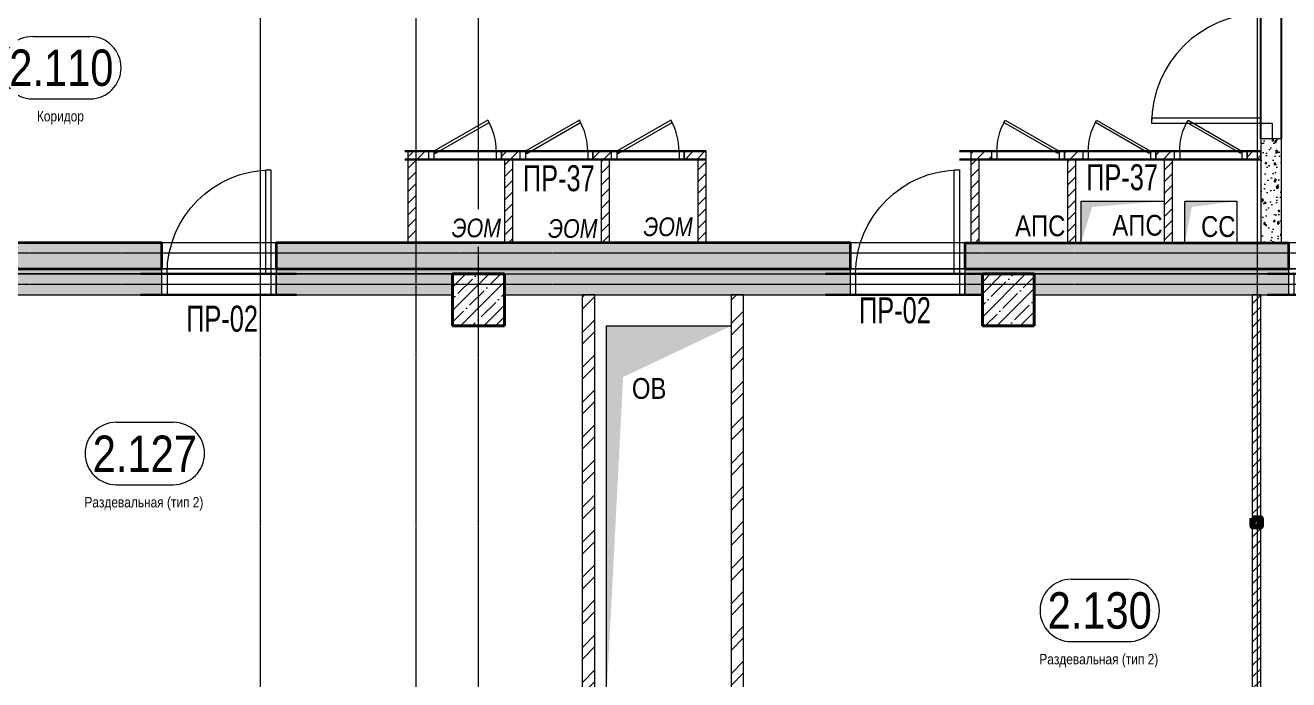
# Model space of a CAD drawing. Header units: millimetres. Extents: x -231292 to 573618, y -153144 to 564035.
# Drawn here: x 70218 to 82383, y 109927 to 116221 of the extents above; entities that cross this region are included whole.
import ezdxf
from ezdxf.enums import TextEntityAlignment as Align

# ---------------------------------------------------------------- set-up
doc = ezdxf.new("R2010")
doc.units = ezdxf.units.MM
doc.linetypes.add('CENTER2', pattern=[28.575, 19.05, -3.175, 3.175, -3.175])
doc.linetypes.add('HIDDEN2', pattern=[4.7625, 3.175, -1.5875])
doc.layers.get('0').update_dxf_attribs({"color": 250})
doc.layers.get('Defpoints').update_dxf_attribs({"color": 250})
for name, color, linetype, lineweight in [('A-Wall-Open', 250, 'Continuous', 5), ('АР_Area', 250, 'Continuous', 5), ('АР_Двери', 250, 'Continuous', 9), ('АР_Двери_витраж', 250, 'Continuous', 9), ('АР_Колонны', 250, 'Continuous', 35), ('АР_Стены ЖБ', 250, 'Continuous', 35), ('АР_Стены кирпич', 250, 'Continuous', 20), ('АР_Стены ПЕНОблок', 250, 'Continuous', 20), ('АР_Стены_дефшов', 250, 'Continuous', 0), ('АР_Штриховка', 250, 'Continuous', 0), ('Двери кабины', 250, 'Continuous', 0), ('КМ_Фахверки', 250, 'Continuous', 80), ('ОВ_Шахты', 250, 'Continuous', 5), ('РД_Оси_100', 250, 'Continuous', 0), ('РД_проем_инж перемыч_фахверк', 250, 'Continuous', 18), ('СС_Отверстия', 250, 'Continuous', 9), ('ЭОМ_отверстия', 250, 'Continuous', 5)]:
    doc.layers.add(name, color=color, linetype=linetype, lineweight=lineweight)
doc.layers.add('РД_Витраж_вн', color=250, linetype='Continuous')
doc.layers.add('РД_Перемычка инж проемов', color=250, linetype='Continuous')
doc.layers.add('РД_Проем', color=250, linetype='Continuous', lineweight=0, plot=False)
doc.layers.add('РД_проем_инж перемыч_подсчет', color=250, linetype='Continuous', lineweight=30, plot=False)
doc.styles.add('Arial0', font='arial.ttf')
doc.styles.add('ISOCPEUR_I_4', font='isocpeui.ttf', dxfattribs={"width": 0.9, "height": 350})
doc.styles.add('style1', font='ARIALN.TTF')
doc.styles.add('ккк', font='isocpeur.ttf', dxfattribs={"width": 0.85, "oblique": 15})
pattern_1 = [(45, (8883.4, 13229.69), (-112.2532, 112.2532), []), (45, (8995.66, 13229.69), (-112.2532, 112.2532), [198.4375, -39.6875, 0, -39.6875])]
pattern_2 = [(45, (8883.4, 13229.69), (-56.1266, 56.1266), [])]
pattern_3 = [(45, (8883.4, 13229.69), (-56.1266, 56.1266), [])]

# ---------------------------------------------------------------- blocks, each defined once
blk = doc.blocks.new('СОШ_2200_АР_ОСИ_М100_28.05.24')
at = {"layer": 'РД_Оси_100', "linetype": 'CENTER2'}
for p, q in [((63600, -6155), (63600, 139938.679)), ((65100, -6155), (65100, 139938.679)), ((73200, -6155), (73200, 139938.679))]:
    blk.add_line(p, q, dxfattribs=at)
for points in [[(65700, -6155), (65700, 139938.679)], [(119910, 100950), (119410, 100800), (-5454.958, 100800), (-5954.958, 100950)], [(119910, 100350), (119410, 100500), (-5454.958, 100500), (-5954.958, 100350)]]:
    blk.add_lwpolyline(points, dxfattribs=at)
blk = doc.blocks.new('otv')
at = {"linetype": 'Continuous'}
blk.add_lwpolyline([(0, -1), (0, 0), (1, 0), (1, -1)], close=True, dxfattribs=at)
blk.add_solid([(0, -1), (0, 0), (0.1346, -0.1366), (1, 0)], dxfattribs=at)
blk = doc.blocks.new('Ф_блок 80')
at = {"layer": 'КМ_Фахверки'}
blk.add_lwpolyline([(0, 0), (80, 0), (80, -80), (0, -80)], close=True, dxfattribs=at)
at = {"layer": 'КМ_Фахверки', "lineweight": 5}
blk.add_lwpolyline([(6, -6), (74, -6), (74, -74), (6, -74)], close=True, dxfattribs=at)
blk = doc.blocks.new('MOK-МаркаПом_овал_ареал')
for p, q in [((-2.75, 3), (2.75, 3)), ((-2.75, -3), (2.75, -3))]:
    blk.add_line(p, q)
for centre, radius, start, end in [((-2.75, 0), 3, 90, 270), ((2.75, 0), 3, 270, 90), ((-3.75, 0), 3.5, 0, 0.001)]:
    blk.add_arc(centre, radius, start, end)
at = {"color": 0, "style": 'style1'}
blk.add_attdef('АР-ПОМЕЩЕНИЕ:НОМЕР', text='', height=3.5, dxfattribs=at).set_placement((0, 0), align=Align.MIDDLE)
at = {"layer": 'Defpoints', "color": 2, "style": 'style1'}
blk.add_attdef('АР-ПОМЕЩЕНИЕ:НАИМЕНОВАНИЕ', text='', height=1, dxfattribs=at).set_placement((-0.09, -4.81), align=Align.MIDDLE)
blk = doc.blocks.new('MOK-МаркаПеремычки')
at = {"color": 0, "style": 'ккк', "oblique": 15, "width": 0.85}
blk.add_attdef('АР-ПРОЕМ:ПЕРЕМЫЧКА', text='', height=2.5, dxfattribs=at).set_placement((0, 0), align=Align.MIDDLE)

msp = doc.modelspace()

# ---------------------------------------------------------------- hatches: boundary and pattern name
at = {"layer": 'АР_Штриховка', "linetype": 'Continuous', "lineweight": 0}
h = msp.add_hatch(dxfattribs=at)
h.set_pattern_fill('AR-CONC', color=256, angle=45, style=0)
h.set_pattern_definition([(95, (8883.4, 13229.69), (140.09465, 117.55338), [19.05, -209.55]), (40, (8883.4, 13229.69), (-160.01845, 110.17673), [15.24, -167.64058]), (145.45144, (8895.08, 13239.48), (-19.9238, 227.7301), [16.19, -178.09024]), (91.1842, (8847.48, 13265.6), (221.41024, 161.9534), [28.575, -314.325]), (141.63556, (8865.93, 13279.1), (-7.0866, 342.82676), [24.285, -267.1356]), (36.18415, (8847.48, 13265.6), (-7.0866, 342.82676), [22.85997, -251.45973]), (66, (8874.42, 13274.59), (179.51998, 34.89515), [19.05, -209.55]), (11, (8874.42, 13274.59), (-86.53993, 173.9412), [15.24, -167.64]), (116.45145, (8889.38, 13277.5), (92.98005, 208.83634), [16.19, -178.08994]), (82.5, (8883.4, 13229.686), (-57.60547, 61.973414), [0, -165.608, 0, -170.18, 0, -168.275]), (52.5, (8883.4, 13229.69), (-23.58973, 118.087), [0, -97.028, 0, -161.798, 0, -64.135]), (12.5, (8843.35, 13189.634), (99.927863, 91.826196), [0, -63.5, 0, -198.12, 0, -262.89]), (2.5, (8825.39, 13171.67), (86.7639, 122.72239), [0, -82.55, 0, -131.572, 0, -186.69])])
h.paths.add_polyline_path([(82313.208, 115129.686), (82113.208, 115129.686), (82113.208, 114129.686), (82313.208, 114129.686)], flags=0)
h.paths.add_polyline_path([(82113.208, 116929.686), (82313.208, 116929.686), (82313.208, 117129.686), (82113.208, 117129.686)], flags=0)
at = {"layer": 'АР_Штриховка', "linetype": 'Continuous', "lineweight": 0, "ltscale": 0.5}
h = msp.add_hatch(dxfattribs=at)
h.set_pattern_fill('ANSI31', color=256, scale=25, style=0)
h.set_pattern_definition(pattern_2)
h.paths.add_polyline_path([(75763.403, 115009.686), (75790.069, 114949.686), (75843.403, 114929.686), (75863.751, 114929.686), (75863.751, 115009.686)], flags=0)
h.paths.add_polyline_path([(76563.751, 115009.686), (76563.751, 114929.686), (76693.403, 114929.686), (76773.403, 115009.686)], flags=0)
h.paths.add_polyline_path([(73903.403, 115009.686), (73983.403, 114929.686), (74103.403, 114929.686), (74103.403, 115009.686)], flags=0)
h.paths.add_polyline_path([(74803.403, 115009.686), (74803.403, 114929.686), (74833.403, 114929.686), (74860.069, 114949.686), (74833.403, 115009.686)], flags=0)
h.paths.add_polyline_path([(74833.403, 115009.686), (74860.069, 114949.686), (74913.403, 114929.686), (74983.751, 114929.686), (74983.751, 115009.686)], flags=0)
h.paths.add_polyline_path([(75683.751, 115009.686), (75683.751, 114929.686), (75763.403, 114929.686), (75790.069, 114949.686), (75763.403, 115009.686)], flags=0)
h = msp.add_hatch(dxfattribs=at)
h.set_pattern_fill('ANSI31', color=256, scale=25, angle=-360, style=0)
h.set_pattern_definition(pattern_3)
h.paths.add_polyline_path([(73983.403, 114929.686), (73903.403, 115009.686), (73903.403, 114129.686), (73983.403, 114129.686)], flags=0)
h = msp.add_hatch(dxfattribs=at)
h.set_pattern_fill('ANSI31', color=256, scale=25, style=0)
h.set_pattern_definition(pattern_2)
h.paths.add_polyline_path([(81183.396, 115009.686), (81210.063, 114949.686), (81263.396, 114929.686), (81283.394, 114929.686), (81283.394, 115009.686)], flags=0)
h.paths.add_polyline_path([(81983.394, 115009.686), (81983.394, 114929.686), (82113.399, 114929.686), (82113.399, 115009.686)], flags=0)
h.paths.add_polyline_path([(79323.396, 115009.686), (79403.396, 114929.686), (79523.744, 114929.686), (79523.744, 115009.686)], flags=0)
h.paths.add_polyline_path([(80223.744, 115009.686), (80223.744, 114929.686), (80253.396, 114929.686), (80280.063, 114949.686), (80253.396, 115009.686)], flags=0)
h.paths.add_polyline_path([(80253.396, 115009.686), (80280.063, 114949.686), (80333.396, 114929.686), (80403.744, 114929.686), (80403.744, 115009.686)], flags=0)
h.paths.add_polyline_path([(81103.744, 115009.686), (81103.744, 114929.686), (81183.396, 114929.686), (81210.063, 114949.686), (81183.396, 115009.686)], flags=0)
h = msp.add_hatch(dxfattribs=at)
h.set_pattern_fill('ANSI31', color=256, scale=25, angle=-360, style=0)
h.set_pattern_definition(pattern_3)
h.paths.add_polyline_path([(79403.396, 114929.686), (79323.396, 115009.686), (79323.396, 114129.686), (79403.396, 114129.686)], flags=0)
h = msp.add_hatch(dxfattribs=at)
h.set_pattern_fill('ANSI31', color=256, scale=25, angle=-360, style=0)
h.set_pattern_definition(pattern_3)
h.paths.add_polyline_path([(80333.396, 114929.686), (80280.063, 114949.686), (80253.396, 114929.686), (80253.396, 114129.686), (80333.396, 114129.686)], flags=0)
h = msp.add_hatch(dxfattribs=at)
h.set_pattern_fill('ANSI31', color=256, scale=25, angle=-360, style=0)
h.set_pattern_definition(pattern_3)
h.paths.add_polyline_path([(81263.396, 114929.686), (81210.063, 114949.686), (81183.396, 114929.686), (81183.396, 114129.686), (81263.396, 114129.686)], flags=0)
at = {"layer": 'АР_Штриховка', "linetype": 'Continuous', "lineweight": 0}
h = msp.add_hatch(dxfattribs=at)
h.set_pattern_fill('HONEY', color=256, scale=10, style=0)
h.set_pattern_definition([(360, (8883.403, 13229.686), (47.625, 27.4963064), [31.75, -63.5]), (120, (8883.403, 13229.686), (-47.625, 27.4963066), [31.75, -63.5]), (60, (8883.403, 13229.686), (1e-07, 54.992613), [-63.5, 31.75])])
h.paths.add_polyline_path([(46283.403, 113879.686), (46283.403, 113829.686), (48733.403, 113829.686), (48733.403, 113879.686)], flags=0)
h.paths.add_polyline_path([(50533.403, 113879.686), (50533.403, 113829.686), (51493.399, 113829.686), (51493.399, 113879.686)], flags=0)
h.paths.add_polyline_path([(53713.399, 113879.686), (53713.399, 113829.686), (54683.403, 113829.686), (54700.069, 113842.186), (54683.403, 113879.686)], flags=0)
h.paths.add_polyline_path([(54683.403, 113879.686), (54700.069, 113842.186), (54733.403, 113829.686), (57003.403, 113829.686), (57003.403, 113879.686)], flags=0)
h.paths.add_polyline_path([(58103.403, 113879.686), (58103.403, 113829.686), (63283.403, 113829.686), (63283.403, 113879.686)], flags=0)
h.paths.add_polyline_path([(64383.403, 113879.686), (64383.403, 113829.686), (68703.403, 113829.686), (68703.403, 113879.686)], flags=0)
h.paths.add_polyline_path([(69803.403, 113879.686), (69803.403, 113829.686), (71533.403, 113829.686), (71533.403, 113879.686)], flags=0)
h.paths.add_polyline_path([(72633.403, 113879.686), (72633.403, 113829.686), (78163.403, 113829.686), (78163.403, 113879.686)], flags=0)
h.paths.add_polyline_path([(79263.403, 113879.686), (79263.403, 113829.686), (82383.403, 113829.686), (82383.403, 113879.686)], flags=0)
h.paths.add_polyline_path([(83483.403, 113879.686), (83483.403, 113829.686), (84033.403, 113829.686), (84033.403, 113879.686)], flags=0)
h.paths.add_polyline_path([(85133.403, 113879.686), (85133.403, 113829.686), (86803.403, 113829.686), (86803.403, 113879.686)], flags=0)
h.paths.add_polyline_path([(87713.403, 113879.686), (87713.403, 113829.686), (88555.258, 113829.686), (88555.258, 113879.686)], flags=0)
h.paths.add_polyline_path([(89465.258, 113879.686), (89465.258, 113829.686), (90033.403, 113829.686), (90033.403, 113879.686)], flags=0)
h.paths.add_polyline_path([(91133.403, 113879.686), (91133.403, 113829.686), (92913.403, 113829.686), (92913.403, 113879.686)], flags=0)
h.paths.add_polyline_path([(94013.403, 113879.686), (94013.403, 113829.686), (94483.403, 113829.686), (94483.403, 113879.686)], flags=0)
h.paths.add_polyline_path([(95583.403, 113879.686), (95583.403, 113829.686), (96033.403, 113829.686), (96033.403, 113879.686)], flags=0)
h.paths.add_polyline_path([(97133.403, 113879.686), (97133.403, 113829.686), (98883.403, 113829.686), (98883.403, 113879.686)], flags=0)
h.paths.add_polyline_path([(99793.403, 113879.686), (99793.403, 113829.686), (101649.186, 113829.686), (101649.186, 113879.686)], flags=0)
h.paths.add_polyline_path([(102749.186, 113879.686), (102749.186, 113829.686), (104409.447, 113829.686), (104409.447, 113879.686)], flags=0)
h.paths.add_polyline_path([(105509.447, 113879.686), (105509.447, 113829.686), (110833.403, 113829.686), (110833.403, 113879.686)], flags=0)
h.paths.add_polyline_path([(112633.403, 113879.686), (112633.403, 113829.686), (123583.403, 113829.686), (123583.403, 113879.686)], flags=0)
h = msp.add_hatch(dxfattribs=at)
h.set_pattern_fill('AR-CONC', color=256, angle=45, style=0)
h.set_pattern_definition([(95, (8883.4, 13229.69), (140.09465, 117.55338), [19.05, -209.55]), (40, (8883.4, 13229.69), (-160.01845, 110.17673), [15.24, -167.64058]), (145.45144, (8895.08, 13239.48), (-19.9238, 227.7301), [16.19, -178.09024]), (91.1842, (8847.48, 13265.6), (221.41024, 161.9534), [28.575, -314.325]), (141.63556, (8865.93, 13279.1), (-7.0866, 342.82676), [24.285, -267.1356]), (36.18415, (8847.48, 13265.6), (-7.0866, 342.82676), [22.85997, -251.4597]), (66, (8874.42, 13274.59), (179.51998, 34.89515), [19.05, -209.55]), (11, (8874.42, 13274.59), (-86.53993, 173.9412), [15.24, -167.64]), (116.45145, (8889.38, 13277.5), (92.98005, 208.83634), [16.19, -178.08994]), (82.5, (8883.4, 13229.686), (-57.60547, 61.973414), [0, -165.608, 0, -170.18, 0, -168.275]), (52.5, (8883.4, 13229.69), (-23.58973, 118.087), [0, -97.028, 0, -161.798, 0, -64.135]), (12.5, (8843.35, 13189.634), (99.927863, 91.826196), [0, -63.5, 0, -198.12, 0, -262.89]), (2.5, (8825.39, 13171.67), (86.7639, 122.72239), [0, -82.55, 0, -131.572, 0, -186.69])])
h.paths.add_polyline_path([(74333.403, 113629.686), (74333.403, 113829.686), (72633.403, 113829.686), (72633.403, 113629.686)], flags=0)
h.paths.add_polyline_path([(71533.403, 113629.686), (71533.403, 113829.686), (69803.403, 113829.686), (69803.403, 113629.686)], flags=0)
h.paths.add_polyline_path([(68703.403, 113629.686), (68703.403, 113829.686), (67633.403, 113829.686), (67633.403, 113629.686)], flags=0)
at = {"layer": 'АР_Штриховка', "linetype": 'Continuous', "lineweight": 5}
h = msp.add_hatch(dxfattribs=at)
h.set_pattern_fill('ANSI35', color=256, scale=25, style=0)
h.set_pattern_definition(pattern_1)
h.paths.add_polyline_path([(74333.403, 113329.686), (74833.403, 113329.686), (74833.403, 113829.686), (74333.403, 113829.686)], flags=0)
at = {"layer": 'АР_Штриховка', "linetype": 'Continuous', "lineweight": 0}
h = msp.add_hatch(dxfattribs=at)
h.set_pattern_fill('AR-CONC', color=256, angle=-315, style=0)
h.set_pattern_definition([(95, (8883.4, 13229.69), (140.09465, 117.55338), [19.05, -209.55]), (40, (8883.4, 13229.69), (-160.01845, 110.17673), [15.24, -167.64058]), (145.45144, (8895.08, 13239.48), (-19.9238, 227.7301), [16.19, -178.09024]), (91.1842, (8847.48, 13265.6), (221.41024, 161.9534), [28.575, -314.325]), (141.63556, (8865.93, 13279.1), (-7.0866, 342.82676), [24.285, -267.1356]), (36.18415, (8847.48, 13265.6), (-7.0866, 342.82676), [22.85997, -251.45973]), (66, (8874.42, 13274.59), (179.51998, 34.89515), [19.05, -209.55]), (11, (8874.42, 13274.59), (-86.53993, 173.9412), [15.24, -167.64]), (116.45145, (8889.38, 13277.5), (92.98005, 208.83634), [16.19, -178.08994]), (82.5, (8883.4, 13229.686), (-57.60547, 61.973414), [0, -165.608, 0, -170.18, 0, -168.275]), (52.5, (8883.4, 13229.69), (-23.58973, 118.087), [0, -97.028, 0, -161.798, 0, -64.135]), (12.5, (8843.35, 13189.634), (99.927863, 91.826196), [0, -63.5, 0, -198.12, 0, -262.89]), (2.5, (8825.39, 13171.67), (86.7639, 122.72239), [0, -82.55, 0, -131.572, 0, -186.69])])
h.paths.add_polyline_path([(74833.403, 113829.686), (74833.403, 113629.686), (75703.403, 113629.686), (75703.403, 113829.686)], flags=0)
h.paths.add_polyline_path([(75703.403, 113829.686), (75703.403, 113629.686), (78163.403, 113629.686), (78163.403, 113829.686)], flags=0)
h.paths.add_polyline_path([(79263.403, 113829.686), (79263.403, 113629.686), (79434.403, 113629.686), (79434.403, 113829.686)], flags=0)
at = {"layer": 'АР_Штриховка', "linetype": 'Continuous', "lineweight": 5}
h = msp.add_hatch(dxfattribs=at)
h.set_pattern_fill('ANSI35', color=256, scale=25, style=0)
h.set_pattern_definition(pattern_1)
h.paths.add_polyline_path([(79433.403, 113329.686), (79933.403, 113329.686), (79933.403, 113829.686), (79433.403, 113829.686)], flags=0)
at = {"layer": 'АР_Штриховка', "linetype": 'Continuous', "lineweight": 0}
h = msp.add_hatch(dxfattribs=at)
h.set_pattern_fill('AR-CONC', color=256, angle=-315, style=0)
h.set_pattern_definition([(95, (8883.4, 13229.69), (140.09465, 117.55338), [19.05, -209.55]), (40, (8883.4, 13229.69), (-160.01845, 110.17673), [15.24, -167.64058]), (145.45144, (8895.08, 13239.48), (-19.9238, 227.7301), [16.19, -178.09024]), (91.1842, (8847.48, 13265.6), (221.41024, 161.9534), [28.575, -314.325]), (141.63556, (8865.93, 13279.1), (-7.0866, 342.82676), [24.285, -267.1356]), (36.18415, (8847.48, 13265.6), (-7.0866, 342.82676), [22.85997, -251.45973]), (66, (8874.42, 13274.59), (179.51998, 34.89515), [19.05, -209.55]), (11, (8874.42, 13274.59), (-86.53993, 173.9412), [15.24, -167.64]), (116.45145, (8889.38, 13277.5), (92.98005, 208.83634), [16.19, -178.08994]), (82.5, (8883.4, 13229.686), (-57.60547, 61.973414), [0, -165.608, 0, -170.18, 0, -168.275]), (52.5, (8883.4, 13229.69), (-23.58973, 118.087), [0, -97.028, 0, -161.798, 0, -64.135]), (12.5, (8843.35, 13189.634), (99.927863, 91.826196), [0, -63.5, 0, -198.12, 0, -262.89]), (2.5, (8825.39, 13171.67), (86.7639, 122.72239), [0, -82.55, 0, -131.572, 0, -186.69])])
h.paths.add_polyline_path([(85134.403, 113629.686), (85134.403, 113829.686), (85133.403, 113829.686), (85133.403, 113629.686)], flags=0)
h.paths.add_polyline_path([(84033.403, 113629.686), (84033.403, 113829.686), (83483.403, 113829.686), (83483.403, 113629.686)], flags=0)
h.paths.add_polyline_path([(82383.403, 113629.686), (82383.403, 113829.686), (79932.403, 113829.686), (79932.403, 113629.686)], flags=0)
h = msp.add_hatch(dxfattribs=at)
h.set_pattern_fill('ANSI32', color=256, scale=25, style=0)
h.set_pattern_definition([(45, (8883.4, 13229.69), (-168.3798, 168.3798), []), (45, (8995.66, 13229.69), (-168.3798, 168.3798), [])])
h.paths.add_polyline_path([(75583.403, 109609.686), (75673.403, 109649.686), (75703.403, 109729.686), (75703.403, 113629.686), (75583.403, 113629.686)], flags=0)
h.paths.add_polyline_path([(75703.403, 107239.637), (75613.403, 107279.668), (75583.403, 107239.678), (75583.403, 103979.686), (75703.403, 103979.686)], flags=0)
h.paths.add_polyline_path([(75583.403, 107359.678), (75613.403, 107279.668), (75703.403, 107239.637), (75703.403, 107239.686), (75583.403, 107359.679)], flags=0)
h.paths.add_polyline_path([(75583.403, 107359.678), (75703.403, 107239.686), (75703.403, 109519.686), (75583.403, 109519.686)], flags=0)
h.paths.add_polyline_path([(75583.403, 109519.686), (75703.403, 109519.686), (75703.403, 109609.686), (75673.403, 109649.686), (75583.403, 109609.686)], flags=0)
h = msp.add_hatch(dxfattribs=at)
h.set_pattern_fill('ANSI32', color=256, scale=25, angle=-360, style=0)
h.set_pattern_definition([(45, (8883.4, 13229.69), (-168.3798, 168.3798), []), (45, (8995.66, 13229.69), (-168.3798, 168.3798), [])])
h.paths.add_polyline_path([(77133.403, 113629.686), (77013.403, 113629.686), (77013.403, 109729.686), (77053.403, 109699.686), (77133.403, 109729.686)], flags=0)
at = {"layer": 'АР_Штриховка', "linetype": 'Continuous', "lineweight": 0, "ltscale": 0.5}
h = msp.add_hatch(dxfattribs=at)
h.set_pattern_fill('ANSI31', color=256, scale=25, style=0)
h.set_pattern_definition([(45, (8883.4, 13229.69), (-56.1266, 56.1266), [])])
h.paths.add_polyline_path([(82113.403, 105449.686), (82093.403, 105503.019), (82033.403, 105529.686), (82033.403, 103979.686), (82113.403, 103979.686)], flags=0)
h.paths.add_polyline_path([(82033.403, 105529.686), (82093.403, 105503.019), (82113.403, 105529.686), (82113.403, 113629.686), (82033.403, 113629.686)], flags=0)

# ---------------------------------------------------------------- linework, layer by layer
at = {"layer": 'A-Wall-Open', "linetype": 'Continuous', "lineweight": 5}
for p, q in [((72633.403, 114129.686), (71533.403, 114129.686)), ((79263.403, 114129.686), (78163.403, 114129.686)), ((83483.403, 114129.686), (82383.403, 114129.686)), ((72633.403, 113879.686), (71533.403, 113879.686)), ((79263.403, 113879.686), (78163.403, 113879.686)), ((83483.403, 113879.686), (82383.403, 113879.686))]:
    msp.add_line(p, q, dxfattribs=at)
at = {"layer": 'АР_Двери', "linetype": 'Continuous', "lineweight": 9}
for points in [[(72583.403, 113829.686), (72533.403, 113829.686), (72533.403, 114829.686), (72583.403, 114829.686)], [(79213.403, 113829.686), (79163.403, 113829.686), (79163.403, 114829.686), (79213.403, 114829.686)], [(71583.403, 113629.686), (71533.403, 113629.686), (71533.403, 113829.686), (71583.403, 113829.686)], [(72583.403, 113629.686), (72633.403, 113629.686), (72633.403, 113829.686), (72583.403, 113829.686)], [(78213.403, 113629.686), (78163.403, 113629.686), (78163.403, 113829.686), (78213.403, 113829.686)], [(79213.403, 113629.686), (79263.403, 113629.686), (79263.403, 113829.686), (79213.403, 113829.686)], [(82433.403, 113629.686), (82383.403, 113629.686), (82383.403, 113829.686), (82433.403, 113829.686)]]:
    msp.add_lwpolyline(points, close=True, dxfattribs=at)
at = {"layer": 'АР_Двери', "linetype": 'Continuous', "lineweight": 9, "extrusion": (0, 0, -1)}
for centre, start, end in [((-72583.403, 113829.686), 0, 90), ((-79213.403, 113829.686), 0.0000015, 90.0000015)]:
    msp.add_arc(centre, 1000, start, end, dxfattribs=at)
at = {"layer": 'АР_Двери_витраж', "linetype": 'Continuous', "lineweight": 9}
for points in [[(82113.208, 115279.686), (82113.208, 115329.686), (81063.208, 115329.686), (81063.208, 115279.686)], [(82223.208, 115279.686), (82223.208, 115129.686), (82113.208, 115129.686), (82113.208, 115279.686)]]:
    msp.add_lwpolyline(points, close=True, dxfattribs=at)
msp.add_arc((82113.208, 115279.686), 1050, 90, 180, dxfattribs=at)
at = {"layer": 'АР_Колонны', "linetype": 'HIDDEN2', "lineweight": 25}
for p, q in [((74333.403, 113829.686), (74833.403, 113829.686)), ((74333.403, 113329.686), (74333.403, 113829.686)), ((74833.403, 113829.686), (74833.403, 113329.686)), ((79433.403, 113829.686), (79933.403, 113829.686)), ((79433.403, 113329.686), (79433.403, 113829.686)), ((79933.403, 113829.686), (79933.403, 113329.686)), ((74833.403, 113329.686), (74333.403, 113329.686)), ((79933.403, 113329.686), (79433.403, 113329.686))]:
    msp.add_line(p, q, dxfattribs=at)
at = {"layer": 'АР_Колонны', "linetype": 'Continuous', "lineweight": 35}
for p, q in [((74333.403, 113829.686), (74833.403, 113829.686)), ((74333.403, 113329.686), (74333.403, 113829.686)), ((74833.403, 113329.686), (74833.403, 113829.686)), ((79433.403, 113829.686), (79933.403, 113829.686)), ((79433.403, 113329.686), (79433.403, 113829.686)), ((79933.403, 113329.686), (79933.403, 113829.686)), ((74333.403, 113329.686), (74833.403, 113329.686)), ((74333.403, 113329.686), (74833.403, 113329.686)), ((79433.403, 113329.686), (79933.403, 113329.686)), ((79433.403, 113329.686), (79933.403, 113329.686))]:
    msp.add_line(p, q, dxfattribs=at)
at = {"layer": 'АР_Стены ЖБ', "linetype": 'Continuous', "lineweight": 35}
for p, q in [((71533.403, 114129.686), (69803.403, 114129.686)), ((71533.403, 113879.686), (71533.403, 114129.686)), ((72633.403, 114129.686), (72633.403, 113879.686)), ((78163.403, 113879.686), (78163.403, 114129.686)), ((79263.403, 114129.686), (82383.403, 114129.686)), ((79263.403, 114129.686), (79263.403, 113879.686)), ((82383.403, 113879.686), (82383.403, 114129.686)), ((69803.403, 113879.686), (71533.403, 113879.686)), ((72633.403, 113879.686), (78163.403, 113879.686)), ((79263.403, 113879.686), (82383.403, 113879.686))]:
    msp.add_line(p, q, dxfattribs=at)
at = {"layer": 'АР_Стены ЖБ', "linetype": 'Continuous', "lineweight": 40}
for p, q in [((74833.403, 113829.686), (74333.403, 113829.686)), ((74333.403, 113829.686), (74333.403, 113329.686)), ((74833.403, 113329.686), (74833.403, 113829.686)), ((79933.403, 113829.686), (79433.403, 113829.686)), ((79433.403, 113829.686), (79433.403, 113329.686)), ((79933.403, 113329.686), (79933.403, 113829.686)), ((74333.403, 113329.686), (74833.403, 113329.686)), ((79433.403, 113329.686), (79933.403, 113329.686))]:
    msp.add_line(p, q, dxfattribs=at)
at = {"layer": 'АР_Стены кирпич', "linetype": 'Continuous', "lineweight": 20}
for p, q in [((75583.403, 107359.678), (75583.403, 113629.686)), ((75703.403, 113629.686), (75583.403, 113629.686)), ((75703.403, 109729.686), (75703.403, 113629.686)), ((77133.403, 113629.686), (77013.403, 113629.686)), ((77013.403, 113629.686), (77013.403, 109729.686)), ((77133.403, 109729.686), (77133.403, 113629.686))]:
    msp.add_line(p, q, dxfattribs=at)
at = {"layer": 'АР_Стены ПЕНОблок', "linetype": 'Continuous', "lineweight": 20}
for p, q in [((82313.208, 115129.686), (82113.208, 115129.686)), ((82113.208, 115129.686), (82113.208, 114129.686)), ((82313.208, 114129.686), (82313.208, 115129.686)), ((74103.403, 115009.686), (73903.403, 115009.686)), ((73903.403, 115009.686), (73903.403, 114129.686)), ((74103.403, 114929.686), (74103.403, 115009.686)), ((74803.403, 115009.686), (74983.751, 115009.686)), ((74803.403, 115009.686), (74803.403, 114929.686)), ((74983.751, 114929.686), (74983.751, 115009.686)), ((75683.751, 115009.686), (75683.751, 114929.686)), ((75683.751, 115009.686), (75863.751, 115009.686)), ((75863.751, 114929.686), (75863.751, 115009.686)), ((76563.751, 115009.686), (76563.751, 114929.686)), ((76773.403, 115009.686), (76563.751, 115009.686)), ((79523.744, 115009.686), (79323.396, 115009.686)), ((79323.396, 115009.686), (79323.396, 114129.686)), ((79523.744, 114929.686), (79523.744, 115009.686)), ((80223.744, 115009.686), (80403.744, 115009.686)), ((80223.744, 115009.686), (80223.744, 114929.686)), ((80403.744, 114929.686), (80403.744, 115009.686)), ((81103.744, 115009.686), (81103.744, 114929.686)), ((81103.744, 115009.686), (81283.394, 115009.686)), ((81283.394, 114929.686), (81283.394, 115009.686)), ((81983.394, 115009.686), (81983.394, 114929.686)), ((82113.399, 115009.686), (81983.394, 115009.686)), ((82113.399, 114929.686), (82113.399, 115009.686)), ((73983.403, 114929.686), (74103.403, 114929.686)), ((73983.403, 114129.686), (73983.403, 114929.686)), ((74803.403, 114929.686), (74833.403, 114929.686)), ((74913.403, 114929.686), (74983.751, 114929.686)), ((75683.751, 114929.686), (75763.403, 114929.686)), ((75843.403, 114929.686), (75863.751, 114929.686)), ((76563.751, 114929.686), (76693.403, 114929.686)), ((79403.396, 114929.686), (79523.744, 114929.686)), ((79403.396, 114129.686), (79403.396, 114929.686)), ((80223.744, 114929.686), (80253.396, 114929.686)), ((80253.396, 114929.686), (80253.396, 114129.686)), ((80333.396, 114929.686), (80403.744, 114929.686)), ((80333.396, 114129.686), (80333.396, 114929.686)), ((81103.744, 114929.686), (81183.396, 114929.686)), ((81183.396, 114929.686), (81183.396, 114129.686)), ((81263.396, 114929.686), (81283.394, 114929.686)), ((81263.396, 114129.686), (81263.396, 114929.686)), ((81983.394, 114929.686), (82113.399, 114929.686)), ((73903.403, 114129.686), (73983.403, 114129.686)), ((79323.396, 114129.686), (79403.396, 114129.686)), ((80253.396, 114129.686), (80333.396, 114129.686)), ((81183.396, 114129.686), (81263.396, 114129.686)), ((82113.208, 114129.686), (82313.208, 114129.686)), ((71533.403, 113829.686), (69803.403, 113829.686)), ((71533.403, 113629.686), (71533.403, 113829.686)), ((74333.403, 113829.686), (72633.403, 113829.686)), ((72633.403, 113829.686), (72633.403, 113629.686)), ((74333.403, 113629.686), (74333.403, 113829.686)), ((74833.403, 113829.686), (78163.403, 113829.686)), ((74833.403, 113829.686), (74833.403, 113629.686)), ((78163.403, 113629.686), (78163.403, 113829.686)), ((79263.403, 113829.686), (79263.403, 113629.686)), ((79434.403, 113829.686), (79263.403, 113829.686)), ((79434.403, 113629.686), (79434.403, 113829.686)), ((82383.403, 113829.686), (79932.403, 113829.686)), ((79932.403, 113829.686), (79932.403, 113629.686)), ((82383.403, 113629.686), (82383.403, 113829.686)), ((69803.403, 113629.686), (71533.403, 113629.686)), ((72633.403, 113629.686), (74333.403, 113629.686)), ((74833.403, 113629.686), (78163.403, 113629.686)), ((79263.403, 113629.686), (79434.403, 113629.686)), ((79932.403, 113629.686), (82383.403, 113629.686)), ((82113.403, 113629.686), (82033.403, 113629.686)), ((82033.403, 103979.686), (82033.403, 113629.686)), ((82113.403, 105529.686), (82113.403, 113629.686))]:
    msp.add_line(p, q, dxfattribs=at)
at = {"layer": 'АР_Стены_дефшов', "linetype": 'Continuous', "lineweight": 0}
for p, q in [((71533.403, 113879.686), (69803.403, 113879.686)), ((71533.403, 113829.686), (71533.403, 113879.686)), ((71533.403, 113879.686), (72633.403, 113879.686)), ((72633.403, 113879.686), (72633.403, 113829.686)), ((78163.403, 113879.686), (72633.403, 113879.686)), ((78163.403, 113829.686), (78163.403, 113879.686)), ((78163.403, 113879.686), (79263.403, 113879.686)), ((79263.403, 113879.686), (79263.403, 113829.686)), ((82383.403, 113879.686), (79263.403, 113879.686)), ((82383.403, 113829.686), (82383.403, 113879.686)), ((82383.403, 113879.686), (83483.403, 113879.686)), ((69803.403, 113829.686), (71533.403, 113829.686)), ((71533.403, 113829.686), (72633.403, 113829.686)), ((72633.403, 113829.686), (78163.403, 113829.686)), ((78163.403, 113829.686), (79263.403, 113829.686)), ((79263.403, 113829.686), (82383.403, 113829.686)), ((82383.403, 113829.686), (83483.403, 113829.686))]:
    msp.add_line(p, q, dxfattribs=at)
at = {"layer": 'Двери кабины', "linetype": 'Continuous', "lineweight": 0}
for points in [[(74153.403, 115009.686), (74165.903, 114988.035), (74685.518, 115288.035), (74673.018, 115309.686)], [(75033.751, 115009.686), (75046.251, 114988.035), (75565.866, 115288.035), (75553.366, 115309.686)], [(75913.751, 115009.686), (75926.251, 114988.035), (76445.866, 115288.035), (76433.366, 115309.686)], [(80173.744, 115009.686), (80161.244, 114988.035), (79641.629, 115288.035), (79654.129, 115309.686)], [(81053.744, 115009.686), (81041.244, 114988.035), (80521.629, 115288.035), (80534.129, 115309.686)], [(81933.394, 115009.686), (81920.894, 114988.035), (81401.278, 115288.035), (81413.778, 115309.686)], [(74153.403, 114929.686), (74103.403, 114929.686), (74103.403, 115009.686), (74153.403, 115009.686)], [(74753.403, 114929.686), (74803.403, 114929.686), (74803.403, 115009.686), (74753.403, 115009.686)], [(75033.751, 114929.686), (74983.751, 114929.686), (74983.751, 115009.686), (75033.751, 115009.686)], [(75633.751, 114929.686), (75683.751, 114929.686), (75683.751, 115009.686), (75633.751, 115009.686)], [(75913.751, 114929.686), (75863.751, 114929.686), (75863.751, 115009.686), (75913.751, 115009.686)], [(76513.751, 114929.686), (76563.751, 114929.686), (76563.751, 115009.686), (76513.751, 115009.686)], [(79573.744, 114929.686), (79523.744, 114929.686), (79523.744, 115009.686), (79573.744, 115009.686)], [(80173.744, 114929.686), (80223.744, 114929.686), (80223.744, 115009.686), (80173.744, 115009.686)], [(80453.744, 114929.686), (80403.744, 114929.686), (80403.744, 115009.686), (80453.744, 115009.686)], [(81053.744, 114929.686), (81103.744, 114929.686), (81103.744, 115009.686), (81053.744, 115009.686)], [(81333.394, 114929.686), (81283.394, 114929.686), (81283.394, 115009.686), (81333.394, 115009.686)], [(81933.394, 114929.686), (81983.394, 114929.686), (81983.394, 115009.686), (81933.394, 115009.686)]]:
    msp.add_lwpolyline(points, close=True, dxfattribs=at)
for centre in [(74153.403, 115009.686), (75033.751, 115009.686), (75913.751, 115009.686)]:
    msp.add_arc(centre, 600, 0, 30, dxfattribs=at)
at = {"layer": 'Двери кабины', "linetype": 'Continuous', "lineweight": 0, "extrusion": (0, 0, -1)}
for centre in [(-80173.744, 115009.686), (-81053.744, 115009.686), (-81933.394, 115009.686)]:
    msp.add_arc(centre, 600, 0, 30, dxfattribs=at)
at = {"layer": 'РД_Витраж_вн', "linetype": 'Continuous', "lineweight": -3}
for p, q in [((82113.208, 115129.686), (82113.208, 116929.686)), ((82313.208, 115129.686), (82313.208, 116929.686))]:
    msp.add_line(p, q, dxfattribs=at)
at = {"layer": 'РД_Проем', "linetype": 'Continuous', "lineweight": 0}
for p, q in [((82113.208, 115129.686), (82113.208, 116929.686)), ((82313.208, 115129.686), (82313.208, 116929.686)), ((74803.403, 115009.686), (74103.403, 115009.686)), ((75683.751, 115009.686), (74983.751, 115009.686)), ((76563.751, 115009.686), (75863.751, 115009.686)), ((79523.744, 115009.686), (80223.744, 115009.686)), ((80403.744, 115009.686), (81103.744, 115009.686)), ((81283.394, 115009.686), (81983.394, 115009.686)), ((74803.403, 114929.686), (74103.403, 114929.686)), ((75683.751, 114929.686), (74983.751, 114929.686)), ((76563.751, 114929.686), (75863.751, 114929.686)), ((79523.744, 114929.686), (80223.744, 114929.686)), ((80403.744, 114929.686), (81103.744, 114929.686)), ((81283.394, 114929.686), (81983.394, 114929.686)), ((72633.403, 113829.686), (71533.403, 113829.686)), ((79263.403, 113829.686), (78163.403, 113829.686)), ((83483.403, 113829.686), (82383.403, 113829.686)), ((72633.403, 113629.686), (71533.403, 113629.686)), ((79263.403, 113629.686), (78163.403, 113629.686)), ((83483.403, 113629.686), (82383.403, 113629.686))]:
    msp.add_line(p, q, dxfattribs=at)
at = {"layer": 'РД_проем_инж перемыч_подсчет', "linetype": 'Continuous', "lineweight": 30}
for p, q in [((76773.403, 115009.686), (73873.403, 115009.686)), ((82113.399, 115009.686), (79213.399, 115009.686)), ((76773.403, 114929.686), (73873.403, 114929.686)), ((82113.399, 114929.686), (79213.399, 114929.686)), ((72829.41, 113829.686), (71329.41, 113829.686)), ((79424.403, 113829.686), (77924.403, 113829.686)), ((83679.41, 113829.686), (82179.41, 113829.686)), ((72829.41, 113629.686), (71329.41, 113629.686)), ((79424.403, 113629.686), (77924.403, 113629.686)), ((83679.41, 113629.686), (82179.41, 113629.686))]:
    msp.add_line(p, q, dxfattribs=at)
at = {"layer": 'РД_проем_инж перемыч_фахверк', "linetype": 'Continuous', "lineweight": 18}
for p, q in [((82113.208, 115129.686), (82113.208, 116929.686)), ((82313.208, 115129.686), (82313.208, 116929.686))]:
    msp.add_line(p, q, dxfattribs=at)

# ---------------------------------------------------------------- block references
at = {"layer": 'АР_Area', "linetype": 'Continuous', "lineweight": 5, "xscale": 100, "yscale": 100, "zscale": 100}
for p, values in [((70565.819, 115813.246), {'АР-ПОМЕЩЕНИЕ:НОМЕР': '2.110', 'АР-ПОМЕЩЕНИЕ:НАИМЕНОВАНИЕ': 'Коридор'}), ((71369.453, 112102.532), {'АР-ПОМЕЩЕНИЕ:НОМЕР': '2.127', 'АР-ПОМЕЩЕНИЕ:НАИМЕНОВАНИЕ': 'Раздевальная (тип 2)'}), ((80563.578, 110592.969), {'АР-ПОМЕЩЕНИЕ:НОМЕР': '2.130', 'АР-ПОМЕЩЕНИЕ:НАИМЕНОВАНИЕ': 'Раздевальная (тип 2)'})]:
    msp.add_blockref('MOK-МаркаПом_овал_ареал', p, dxfattribs=at).add_auto_attribs(values)
at = {"layer": 'КМ_Фахверки'}
msp.add_blockref('Ф_блок 80', (82033.403, 111479.686), dxfattribs=at)
at = {"layer": 'ОВ_Шахты', "xscale": 1200, "yscale": 3600}
msp.add_blockref('otv', (75813.403, 113329.686), dxfattribs=at)
at = {"layer": 'РД_Оси_100'}
msp.add_blockref('СОШ_2200_АР_ОСИ_М100_28.05.24', (8883.403, 13229.686), dxfattribs=at)
at = {"layer": 'РД_Перемычка инж проемов', "linetype": 'Continuous', "lineweight": -3}
ref = msp.add_blockref('MOK-МаркаПеремычки', (75355.366, 114750.919, 200), dxfattribs=dict(at, xscale=100, yscale=100, zscale=100))
ref.add_attrib('АР-ПРОЕМ:ПЕРЕМЫЧКА', 'ПР-37', dxfattribs={"layer": '0', "color": 0, "height": 250, "style": 'Arial0', "width": 0.7}).set_placement((75355.366, 114750.919, 200), align=Align.MIDDLE)
ref = msp.add_blockref('MOK-МаркаПеремычки', (80778.808, 114760.481, 200), dxfattribs=dict(at, xscale=100, yscale=100, zscale=100))
ref.add_attrib('АР-ПРОЕМ:ПЕРЕМЫЧКА', 'ПР-37', dxfattribs={"layer": '0', "color": 0, "height": 250, "style": 'Arial0', "width": 0.7}).set_placement((80778.808, 114760.481, 200), align=Align.MIDDLE)
ref = msp.add_blockref('MOK-МаркаПеремычки', (72113.249, 113399.519, 200), dxfattribs=dict(at, xscale=100, yscale=100, zscale=100))
ref.add_attrib('АР-ПРОЕМ:ПЕРЕМЫЧКА', 'ПР-02', dxfattribs={"layer": '0', "color": 0, "height": 250, "style": 'Arial0', "width": 0.7}).set_placement((72113.249, 113399.519, 200), align=Align.MIDDLE)
ref = msp.add_blockref('MOK-МаркаПеремычки', (78591.783, 113480.437, 200), dxfattribs=dict(at, xscale=100, yscale=100, zscale=100))
ref.add_attrib('АР-ПРОЕМ:ПЕРЕМЫЧКА', 'ПР-02', dxfattribs={"layer": '0', "color": 0, "height": 250, "style": 'Arial0', "width": 0.7}).set_placement((78591.783, 113480.437, 200), align=Align.MIDDLE)
at = {"layer": 'СС_Отверстия', "yscale": 399.9999999999999}
for p, xscale in [((80383.396, 114529.686), 799.9999999999999), ((81383.396, 114529.686), 499.9999999999999)]:
    msp.add_blockref('otv', p, dxfattribs=dict(at, xscale=xscale))

# ---------------------------------------------------------------- texts
at = {"layer": 'ОВ_Шахты', "insert": (76225.188, 112726.852), "char_height": 200, "width": 1200, "attachment_point": 5, "style": 'style1'}
msp.add_mtext('ОВ', dxfattribs=at)
at = {"layer": 'СС_Отверстия', "char_height": 200, "width": 590.00022, "attachment_point": 5, "style": 'style1'}
for s, insert in [('АПС', (79990.854, 114290.924)), ('АПС', (80927.631, 114296.633)), ('CС', (81705.005, 114284.291))]:
    msp.add_mtext(s, dxfattribs=dict(at, insert=insert))

# ---------------------------------------------------------------- next in the draw order: texts
at = {"layer": 'ЭОМ_отверстия', "char_height": 180, "attachment_point": 1, "style": 'ISOCPEUR_I_4', "bg_fill": 2}
for insert in [(74324.32, 114362.402), (75252.936, 114356.868), (76170.122, 114373.581)]:
    msp.add_mtext('{\\fArial Narrow|b0|i1|c204|p34;\\W1;\\C256;ЭОМ}', dxfattribs=dict(at, insert=insert))

# ---------------------------------------------------------------- next in the draw order: hatches: boundary and pattern name
at = {"layer": 'АР_Штриховка', "linetype": 'Continuous', "lineweight": 0, "ltscale": 0.5}
h = msp.add_hatch(dxfattribs=at)
h.set_pattern_fill('ANSI31', color=256, scale=25, angle=-360, style=0)
h.set_pattern_definition(pattern_3)
h.paths.add_polyline_path([(76773.403, 115009.686), (76693.403, 114929.686), (76693.403, 114129.686), (76773.403, 114129.686)], flags=0)
h = msp.add_hatch(dxfattribs=at)
h.set_pattern_fill('ANSI31', color=256, scale=25, angle=-360, style=0)
h.set_pattern_definition(pattern_3)
h.paths.add_polyline_path([(74913.403, 114929.686), (74860.069, 114949.686), (74833.403, 114929.686), (74833.403, 114129.686), (74913.403, 114129.686)], flags=0)
h = msp.add_hatch(dxfattribs=at)
h.set_pattern_fill('ANSI31', color=256, scale=25, angle=-360, style=0)
h.set_pattern_definition(pattern_3)
h.paths.add_polyline_path([(75843.403, 114929.686), (75790.069, 114949.686), (75763.403, 114929.686), (75763.403, 114129.686), (75843.403, 114129.686)], flags=0)
at = {"layer": 'АР_Штриховка', "linetype": 'Continuous', "lineweight": 5}
h = msp.add_hatch(dxfattribs=at)
h.set_pattern_fill('ANSI35', color=256, scale=25, style=0)
h.set_pattern_definition([(45, (8883.4, 13229.69), (-112.2532, 112.2532), []), (45, (8995.66, 13229.69), (-112.2532, 112.2532), [198.4375, -39.6875, 0, -39.6875])])
h.paths.add_polyline_path([(123183.403, 113879.686), (123183.403, 114129.686), (112633.403, 114129.686), (112633.403, 113879.686)], flags=0)
h.paths.add_polyline_path([(110833.403, 113879.686), (110833.403, 114129.686), (105509.447, 114129.686), (105509.447, 113879.686)], flags=0)
h.paths.add_polyline_path([(104409.447, 113879.686), (104409.447, 114129.686), (102749.186, 114129.686), (102749.186, 113879.686)], flags=0)
h.paths.add_polyline_path([(101649.186, 113879.686), (101649.186, 114129.686), (99793.403, 114129.686), (99793.403, 113879.686)], flags=0)
h.paths.add_polyline_path([(98883.403, 113879.686), (98883.403, 114129.686), (97133.403, 114129.686), (97133.403, 113879.686)], flags=0)
h.paths.add_polyline_path([(96033.403, 113879.686), (96033.403, 114129.686), (95583.403, 114129.686), (95583.403, 113879.686)], flags=0)
h.paths.add_polyline_path([(94483.403, 113879.686), (94483.403, 114129.686), (94013.403, 114129.686), (94013.403, 113879.686)], flags=0)
h.paths.add_polyline_path([(92913.403, 113879.686), (92913.403, 114129.686), (91133.403, 114129.686), (91133.403, 113879.686)], flags=0)
h.paths.add_polyline_path([(90033.403, 113879.686), (90033.403, 114129.686), (89465.258, 114129.686), (89465.258, 113879.686)], flags=0)
h.paths.add_polyline_path([(88555.258, 113879.686), (88555.258, 114129.686), (87713.403, 114129.686), (87713.403, 113879.686)], flags=0)
h.paths.add_polyline_path([(86803.403, 113879.686), (86803.403, 114129.686), (85133.403, 114129.686), (85133.403, 113879.686)], flags=0)
h.paths.add_polyline_path([(84033.403, 113879.686), (84033.403, 114129.686), (83483.403, 114129.686), (83483.403, 113879.686)], flags=0)
h.paths.add_polyline_path([(82383.403, 113879.686), (82383.403, 114129.686), (82313.208, 114129.686), (82313.208, 113879.686)], flags=0)
h.paths.add_polyline_path([(82313.208, 113879.686), (82313.208, 114129.686), (79263.403, 114129.686), (79263.403, 113879.686)], flags=0)
h.paths.add_polyline_path([(78163.403, 113879.686), (78163.403, 114129.686), (72633.403, 114129.686), (72633.403, 113879.686)], flags=0)
h.paths.add_polyline_path([(71533.403, 113879.686), (71533.403, 114129.686), (69803.403, 114129.686), (69803.403, 113879.686)], flags=0)
h.paths.add_polyline_path([(68703.403, 113879.686), (68703.403, 114129.686), (64383.403, 114129.686), (64383.403, 113879.686)], flags=0)
h.paths.add_polyline_path([(63283.403, 113879.686), (63283.403, 114129.686), (58103.403, 114129.686), (58103.403, 113879.686)], flags=0)
h.paths.add_polyline_path([(57003.403, 113879.686), (57003.403, 114129.686), (53713.399, 114129.686), (53713.399, 113879.686)], flags=0)
h.paths.add_polyline_path([(51493.399, 113879.686), (51493.399, 114129.686), (50533.403, 114129.686), (50533.403, 113879.686)], flags=0)
h.paths.add_polyline_path([(48733.403, 113879.686), (48733.403, 114129.686), (46683.403, 114129.686), (46683.403, 113879.686)], flags=0)

# ---------------------------------------------------------------- next in the draw order: linework, layer by layer
at = {"layer": 'АР_Стены ЖБ', "linetype": 'Continuous', "lineweight": 35}
msp.add_line((78163.403, 114129.686), (72633.403, 114129.686), dxfattribs=at)
at = {"layer": 'АР_Стены ПЕНОблок', "linetype": 'Continuous', "lineweight": 20}
for p, q in [((76773.403, 114129.686), (76773.403, 115009.686)), ((74833.403, 114929.686), (74833.403, 114129.686)), ((74913.403, 114129.686), (74913.403, 114929.686)), ((75763.403, 114929.686), (75763.403, 114129.686)), ((75843.403, 114129.686), (75843.403, 114929.686)), ((76693.403, 114929.686), (76693.403, 114129.686)), ((74833.403, 114129.686), (74913.403, 114129.686)), ((75763.403, 114129.686), (75843.403, 114129.686)), ((76693.403, 114129.686), (76773.403, 114129.686))]:
    msp.add_line(p, q, dxfattribs=at)

doc.saveas('drawing.dxf')
